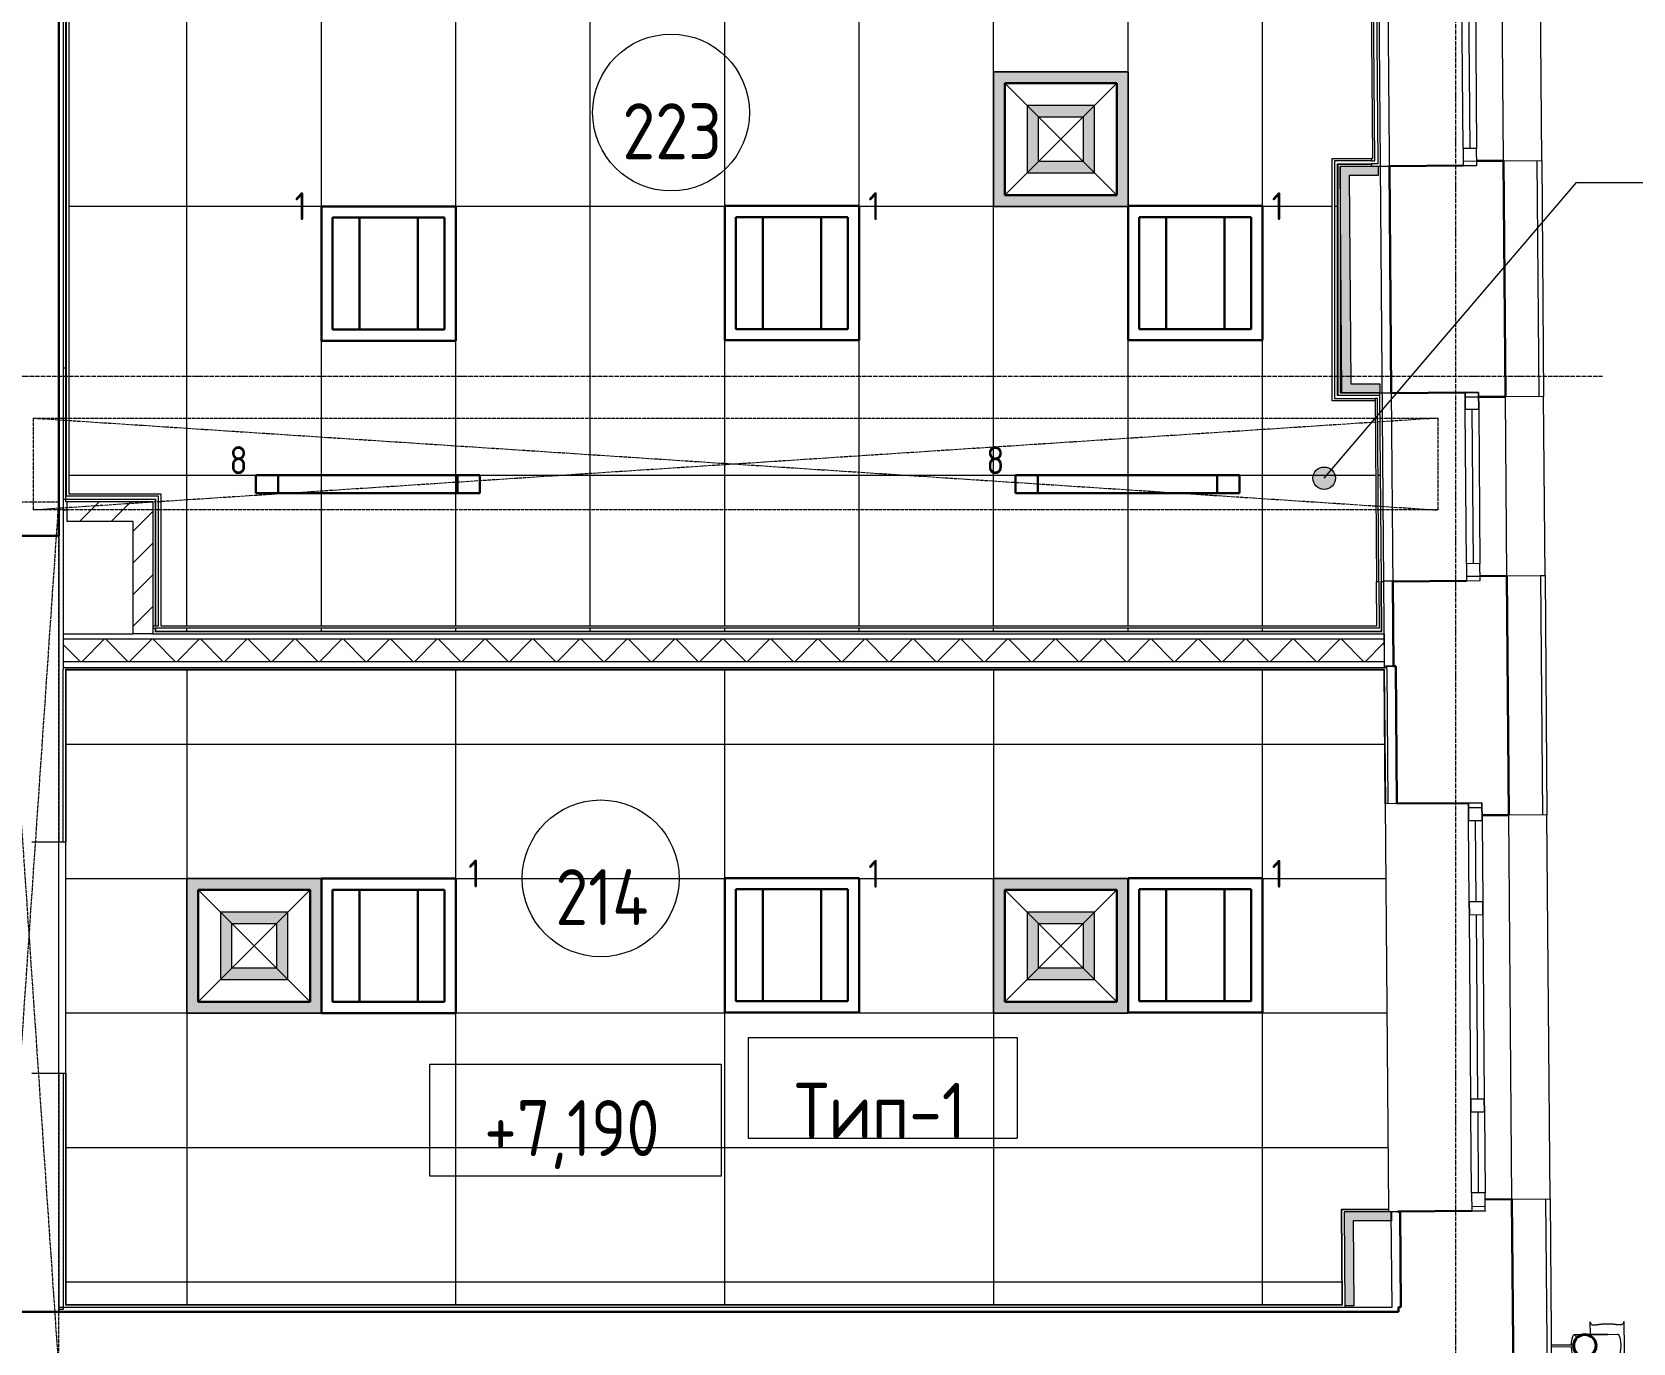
# Model space of a CAD drawing. Header units: millimetres. Extents: x -10474 to 67905, y -3824 to 44223.
# Drawn here: x 48995 to 56140, y 8630 to 14480 of the extents above; entities that cross this region are included whole.
import ezdxf

# ---------------------------------------------------------------- set-up
doc = ezdxf.new("R2010")
doc.units = ezdxf.units.MM
for name, pattern in [('ADSK_Линия сетки', [25, 20, -2.5, 0, -2.5]), ('ADSK_Штрих_ш3 п1_5', [4.5, 3, -1.5]), ('ADSK_Штрихпунктирная 2 точки_ш15 п1_5 п1_5 п1_5', [19.5, 15, -1.5, 0, -1.5, 0, -1.5])]:
    doc.linetypes.add(name, pattern=pattern)
for name, color, linetype, lineweight in [('_ Окна', 7, 'Continuous', 9), ('Аннотация', 7, 'Continuous', 20), ('Каркас', 7, 'Continuous', 18), ('Марки', 7, 'Continuous', 20), ('Марки помещений', 7, 'Continuous', 20), ('Обобщенные модели', 7, 'Continuous', 18), ('Окна', 7, 'Continuous', 9), ('Оси', 7, 'Continuous', 9), ('Отметки', 7, 'Continuous', 9), ('Потолки', 7, 'Continuous', 9), ('Потолки штриховка', 7, 'Continuous', 9), ('Стены внутренние', 7, 'Continuous', 18), ('Стены наружные', 7, 'Continuous', 18), ('Стены несущие', 7, 'Continuous', 30), ('Стены отделка', 7, 'Continuous', 30), ('Стены перегородки', 7, 'Continuous', 30), ('Стены штриховка', 7, 'Continuous', 9), ('Узлы', 7, 'Continuous', 18)]:
    doc.layers.add(name, color=color, linetype=linetype, lineweight=lineweight)
doc.layers.add('Линии', color=7, linetype='Continuous', lineweight=9, true_color=0x00a600)
doc.styles.add('GOST Common_1', font='GOST_Common.ttf', dxfattribs={"width": 0.9, "height": 250})
doc.styles.add('GOST Common_2', font='GOST_Common.ttf', dxfattribs={"width": 0.9, "height": 250})
doc.styles.add('GOST Common_4', font='GOST_Common.ttf', dxfattribs={"width": 0.9, "height": 125})
doc.styles.add('GOST Common_B', font='', dxfattribs={"width": 0.9, "height": 250})
doc.styles.get('GOST Common_B').set_extended_font_data('GOST Common', bold=True)
pattern_1 = [(45, (0, 0), (-70.71068, 70.71068), [])]

# ---------------------------------------------------------------- blocks, each defined once
blk = doc.blocks.new('Водосток - Тип 1 _карниз больше 490мм_-5167118-План потолков 2-го этажа')
at = {"layer": 'Обобщенные модели', "lineweight": 9}
h = blk.add_hatch(dxfattribs=at)
h.set_pattern_fill('FP_9', color=256, style=0, pattern_type=2)
h.set_pattern_definition([(134.537, (8289.9, -55833.66), (-106.91965, -105.20546), [])])
h.paths.add_polyline_path([(173.7, 148.9), (173.5, 171.6), (164.1, 191.2), (144.7, 205.5), (124.1, 209.8), (103.3, 205), (85.9, 191.2), (76.3, 171.1), (76.3, 148.9), (85.9, 128.8), (103.3, 115), (126.7, 110.4), (146.7, 115), (164.1, 128.8), (173.6, 148.5)])
at = {"layer": 'Обобщенные модели'}
for p, q in [((18.8, 335), (24.9, 335)), ((75, 184.9), (75, 306.2)), ((75, 263.6), (75, 306.2)), ((175, 306.2), (175, 184.4)), ((175, 306.2), (175, 263.6)), ((225.1, 335), (231.2, 335)), ((24.9, 185), (18.8, 185)), ((75, 173), (75, 183.5)), ((75, 113.8), (75, 147)), ((75, 113.8), (75, 147)), ((175, 177.5), (175, 173)), ((175, 147), (175, 113.8)), ((175, 147), (175, 113.8)), ((231.2, 185), (225.1, 185)), ((120, 10), (120, 109.1)), ((130, 109.1), (130, 10))]:
    blk.add_line(p, q, dxfattribs=at)
at = {"layer": 'Обобщенные модели', "flags": 128}
for points in [[(75, 263.6), (75, 258), (75, 252.4), (75, 246.9), (75, 241.5), (75, 236.2), (75, 231.1), (75, 226), (75, 221.1), (75, 216.4), (75, 211.8), (75, 207.3), (75, 203), (75, 198.9), (75, 194.9), (75, 191.2), (75, 187.6), (75, 184.3), (75, 181.1), (75, 178.1), (75, 175.4), (75, 173)], [(75, 183.8), (75, 188.9), (75, 194), (75, 198.9), (75, 203.6), (75, 208.2), (75, 212.7), (75, 217), (75, 221.1), (75, 225.1), (75, 228.8), (75, 232.4), (75, 235.7), (75, 238.9), (75, 241.9), (75, 244.6), (75, 247.2), (75, 249.5), (75, 251.6), (75, 253.4), (75, 255.1), (75, 256.5), (75, 257.7), (75, 258.6), (75, 259.3), (75, 259.8), (75, 260)], [(175, 173), (175, 174.3), (175, 177), (175, 179.8), (175, 182.9), (175, 186.2), (175, 189.7), (175, 193.4), (175, 197.2), (175, 201.3), (175, 205.5), (175, 209.9), (175, 214.4), (175, 219.1), (175, 224), (175, 229), (175, 234.1), (175, 239.3), (175, 244.6), (175, 250.1), (175, 255.6), (175, 261.3), (175, 263.6)], [(175, 259.9), (175, 259.5), (175, 258.9), (175, 258.1), (175, 257), (175, 255.7), (175, 254.2), (175, 252.4), (175, 250.4), (175, 248.2), (175, 245.7), (175, 243), (175, 240.2), (175, 237.1), (175, 233.8), (175, 230.3), (175, 226.6), (175, 222.8), (175, 218.7), (175, 214.5), (175, 210.1), (175, 205.6), (175, 200.9), (175, 196), (175, 191), (175, 185.9), (175, 184.1)], [(75, 173.1), (75, 178.5), (75, 183.5)], [(175, 177.5), (175, 175.4), (175, 173)]]:
    blk.add_lwpolyline(points, dxfattribs=at)
at = {"layer": 'Обобщенные модели'}
for start, end in [(90, 270), (270, 90)]:
    blk.add_arc((125, 160), 52, start, end, dxfattribs=at)
at = {"layer": 'Обобщенные модели', "lineweight": 40}
for start, end in [(90, 270), (270, 90)]:
    blk.add_arc((125, 160), 50, start, end, dxfattribs=at)
at = {"layer": 'Обобщенные модели'}
for centre, major_axis, start_param, end_param in [((125, 306.2), (-50, 0), 4.712389, 6.283185), ((125, 306.2), (-50, 0), 4.712389, 6.283185), ((125, 306.2), (-50, 0), 3.141593, 4.712389), ((125, 306.2), (-50, 0), 3.141593, 4.712389), ((125, 113.8), (50, 0), 2.395226, 4.614684), ((125, 113.8), (50, 0), 2.395226, 4.614684), ((125, 113.8), (50, 0), 4.80927, 7.029552), ((125, 113.8), (50, 0), 4.80927, 7.029552)]:
    blk.add_ellipse(centre, major_axis=major_axis, ratio=0.309017, start_param=start_param, end_param=end_param, dxfattribs=at)
for points, knots in [([(18.8, 185), (21.1, 185), (25.1, 185.7), (28.9, 188.6), (30.8, 192.1), (31.6, 194.9), (32, 197.4), (32.1, 199.4), (32.2, 201.5), (32.2, 203.8), (32.1, 206.2), (31.9, 208.7), (31.6, 211.4), (31.3, 214.1), (31, 217), (30.6, 219.9), (30.2, 222.9), (29.8, 226), (29.4, 229.2), (29, 232.4), (28.7, 235.7), (28.3, 240.2), (27.8, 245.9), (27.4, 255.3), (27.4, 264.8), (27.8, 274.1), (28.3, 279.8), (28.7, 284.3), (29, 287.6), (29.4, 290.8), (29.8, 294), (30.2, 297.1), (30.6, 300.1), (31, 303.1), (31.3, 305.9), (31.6, 308.6), (31.9, 311.3), (32.1, 313.8), (32.2, 316.2), (32.2, 318.5), (32.1, 320.6), (32, 322.7), (31.6, 325.1), (30.8, 327.9), (28.9, 331.5), (25.1, 334.3), (21.1, 335), (18.8, 335)], [-1, -1, -1, -1, -0.941176, -0.882353, -0.852941, -0.823529, -0.808824, -0.794118, -0.779412, -0.764706, -0.75, -0.735294, -0.720588, -0.705882, -0.691176, -0.676471, -0.661765, -0.647059, -0.632353, -0.617647, -0.602941, -0.588235, -0.558824, -0.529412, -0.470588, -0.441176, -0.411765, -0.397059, -0.382353, -0.367647, -0.352941, -0.338235, -0.323529, -0.308824, -0.294118, -0.279412, -0.264706, -0.25, -0.235294, -0.220588, -0.205882, -0.191176, -0.176471, -0.147059, -0.117647, -0.058824, 0, 0, 0, 0]), ([(18.8, 335), (22.1, 335), (28.9, 335), (39.4, 335), (48.4, 335), (56, 335), (60.8, 335), (64.9, 335), (67.9, 335), (71, 335), (74.3, 335), (77.6, 335), (81, 335), (83.9, 335), (86.4, 335), (88.2, 335), (90.2, 335), (92.8, 335), (96.1, 335), (99.6, 335), (102.5, 335), (104.8, 335), (107.1, 335), (110.3, 335), (116, 335), (121.3, 335), (125, 335)], [-1, -1, -1, -1, -0.875, -0.75, -0.625, -0.5625, -0.5, -0.46875, -0.4375, -0.40625, -0.375, -0.34375, -0.3125, -0.28125, -0.265625, -0.25, -0.234375, -0.21875, -0.1875, -0.15625, -0.140625, -0.125, -0.109375, -0.09375, -0.0625, 0, 0, 0, 0]), ([(125, 335), (128.7, 335), (134, 335), (139.7, 335), (142.9, 335), (145.2, 335), (147.5, 335), (150.4, 335), (153.9, 335), (157.2, 335), (159.8, 335), (161.8, 335), (163.6, 335), (166.1, 335), (169, 335), (172.4, 335), (175.7, 335), (179, 335), (182.1, 335), (185.1, 335), (189.2, 335), (194, 335), (201.6, 335), (210.6, 335), (221.1, 335), (227.9, 335), (231.2, 335)], [-1, -1, -1, -1, -0.9375, -0.90625, -0.890625, -0.875, -0.859375, -0.84375, -0.8125, -0.78125, -0.765625, -0.75, -0.734375, -0.71875, -0.6875, -0.65625, -0.625, -0.59375, -0.5625, -0.53125, -0.5, -0.4375, -0.375, -0.25, -0.125, 0, 0, 0, 0]), ([(231.2, 335), (228.9, 335), (224.9, 334.3), (221.1, 331.4), (219.2, 327.9), (218.4, 325.1), (218, 322.6), (217.9, 320.6), (217.8, 318.5), (217.8, 316.2), (217.9, 313.8), (218.1, 311.3), (218.4, 308.6), (218.7, 305.9), (219, 303), (219.4, 300.1), (219.8, 297.1), (220.2, 294), (220.6, 290.8), (221, 287.6), (221.3, 284.3), (221.7, 279.8), (222.2, 274.1), (222.6, 264.7), (222.6, 255.2), (222.2, 245.9), (221.7, 240.2), (221.3, 235.7), (221, 232.4), (220.6, 229.2), (220.2, 226), (219.8, 222.9), (219.4, 219.9), (219, 216.9), (218.7, 214.1), (218.4, 211.4), (218.1, 208.7), (217.9, 206.2), (217.8, 203.8), (217.8, 201.5), (217.9, 199.4), (218, 197.3), (218.4, 194.9), (219.2, 192.1), (221.1, 188.5), (224.9, 185.7), (228.9, 185), (231.2, 185)], [-1, -1, -1, -1, -0.941176, -0.882353, -0.852941, -0.823529, -0.808824, -0.794118, -0.779412, -0.764706, -0.75, -0.735294, -0.720588, -0.705882, -0.691176, -0.676471, -0.661765, -0.647059, -0.632353, -0.617647, -0.602941, -0.588235, -0.558824, -0.529412, -0.470588, -0.441176, -0.411765, -0.397059, -0.382353, -0.367647, -0.352941, -0.338235, -0.323529, -0.308824, -0.294118, -0.279412, -0.264706, -0.25, -0.235294, -0.220588, -0.205882, -0.191176, -0.176471, -0.147059, -0.117647, -0.058824, 0, 0, 0, 0]), ([(74.3, 185), (73.2, 185), (71, 185), (67.9, 185), (64.9, 185), (60.8, 185), (56, 185), (48.4, 185), (39.4, 185), (28.9, 185), (22.1, 185), (18.8, 185)], [-0.625, -0.625, -0.625, -0.625, -0.59375, -0.5625, -0.53125, -0.5, -0.4375, -0.375, -0.25, -0.125, 0, 0, 0, 0]), ([(231.2, 185), (227.9, 185), (221.1, 185), (210.6, 185), (201.6, 185), (194, 185), (189.2, 185), (185.1, 185), (182.1, 185), (179, 185), (176.8, 185), (175.7, 185)], [-1, -1, -1, -1, -0.875, -0.75, -0.625, -0.5625, -0.5, -0.46875, -0.4375, -0.40625, -0.375, -0.375, -0.375, -0.375])]:
    blk.add_open_spline(points, degree=3, knots=knots, dxfattribs=at)
blk = doc.blocks.new('окно трехпол с фрамугой - 1800 и 1820х2300_h___нов_ ок15-2116341-План потолков 2-го этажа')
at = {"layer": '_ Окна', "lineweight": 18}
for p, q in [((-910, 75), (-910, 135)), ((-910, 135), (-830, 135)), ((-830, 75), (-910, 75)), ((-830, 135), (-830, 75)), ((-470, 75), (-470, 135)), ((-470, 135), (-410, 135)), ((-410, 75), (-470, 75)), ((-410, 135), (-410, 75)), ((410, 75), (410, 135)), ((410, 135), (470, 135)), ((470, 75), (410, 75)), ((470, 135), (470, 75)), ((830, 135), (830, 75)), ((910, 135), (830, 135)), ((830, 75), (910, 75)), ((910, 75), (910, 135))]:
    blk.add_line(p, q, dxfattribs=at)
at = {"layer": '_ Окна'}
for p, q in [((-890, 75), (-890, 135)), ((-830, 105), (-470, 105)), ((-410, 105), (410, 105)), ((470, 105), (830, 105)), ((890, 75), (890, 135))]:
    blk.add_line(p, q, dxfattribs=at)
at = {"layer": 'Окна'}
for p, q in [((-910, 135), (-910, 75)), ((-830, 135), (-910, 135)), ((-910, 75), (-830, 75)), ((-830, 135), (-470, 135)), ((-470, 75), (-830, 75)), ((-410, 135), (-470, 135)), ((-470, 75), (-410, 75)), ((-410, 135), (410, 135)), ((410, 75), (-410, 75)), ((470, 135), (410, 135)), ((410, 75), (470, 75)), ((470, 135), (830, 135)), ((830, 75), (470, 75)), ((910, 135), (830, 135)), ((830, 75), (910, 75)), ((910, 75), (910, 135))]:
    blk.add_line(p, q, dxfattribs=at)
blk = doc.blocks.new('окна_rehau_однопольное_фрамуга_сверху - 800х2240 _нов_-6281187-План потолков 2-го этажа')
at = {"layer": '_ Окна', "lineweight": 18}
for p, q in [((-420, 75), (-420, 135)), ((-420, 135), (-344, 135)), ((-344, 75), (-420, 75)), ((-344, 135), (-344, 75)), ((344, 135), (344, 75)), ((420, 135), (344, 135)), ((344, 75), (420, 75)), ((420, 75), (420, 135))]:
    blk.add_line(p, q, dxfattribs=at)
at = {"layer": '_ Окна'}
for p, q in [((-400, 75), (-400, 135)), ((-344, 105), (344, 105)), ((400, 75), (400, 135))]:
    blk.add_line(p, q, dxfattribs=at)
at = {"layer": 'Окна'}
for p, q in [((-420, 135), (-420, 75)), ((-344, 135), (-420, 135)), ((-420, 75), (-344, 75)), ((-344, 135), (344, 135)), ((344, 75), (-344, 75)), ((420, 135), (344, 135)), ((344, 75), (420, 75)), ((420, 75), (420, 135))]:
    blk.add_line(p, q, dxfattribs=at)
blk = doc.blocks.new('окна_rehau_однопольное_фрамуга_сверху - 800х2240 _нов_-2059673-План потолков 2-го этажа')
at = {"layer": '_ Окна', "lineweight": 18}
for p, q in [((-420, 75), (-420, 135)), ((-420, 135), (-344, 135)), ((-344, 75), (-420, 75)), ((-344, 135), (-344, 75)), ((344, 135), (344, 75)), ((420, 135), (344, 135)), ((344, 75), (420, 75)), ((420, 75), (420, 135))]:
    blk.add_line(p, q, dxfattribs=at)
at = {"layer": '_ Окна'}
for p, q in [((-400, 75), (-400, 135)), ((-344, 105), (344, 105)), ((400, 75), (400, 135))]:
    blk.add_line(p, q, dxfattribs=at)
at = {"layer": 'Окна'}
for p, q in [((-420, 135), (-420, 75)), ((-344, 135), (-420, 135)), ((-420, 75), (-344, 75)), ((-344, 135), (344, 135)), ((344, 75), (-344, 75)), ((420, 135), (344, 135)), ((344, 75), (420, 75)), ((420, 75), (420, 135))]:
    blk.add_line(p, q, dxfattribs=at)
blk = doc.blocks.new('ADSK_Марка_Помещение_ОдноЗначение - Номер-159740-План потолков 2-го этажа')
at = {"layer": 'Марки помещений'}
blk.add_circle((0, 0), 3.5, dxfattribs=at)
blk = doc.blocks.new('ADSK_Марка_Потолок - ADSK_Марка и Смещение от уровня-155896-План потолков 2-го этажа')
at = {"layer": 'Марки'}
for p, q in [((-6, 4.5), (-6, 0)), ((-6, 4.5), (6, 4.5)), ((6, 4.5), (6, 0)), ((-6, 0), (6, 0))]:
    blk.add_line(p, q, dxfattribs=at)
blk = doc.blocks.new('Высотные отметки - Рамка-12095-План потолков 2-го этажа')
at = {"layer": 'Аннотация'}
for p, q in [((-6.5, 0), (-6.5, 5)), ((-6.5, 5), (6.5, 5)), ((6.5, 5), (6.5, 0)), ((6.5, 0), (-6.5, 0))]:
    blk.add_line(p, q, dxfattribs=at)

msp = doc.modelspace()

# ---------------------------------------------------------------- hatches: boundary and pattern name
at = {"layer": 'Отметки'}
h = msp.add_hatch(color=256, dxfattribs=at)
edge = h.paths.add_edge_path()
edge.add_arc((54762.278, 12489.049), 50, 0, 360)
at = {"layer": 'Потолки штриховка', "lineweight": 18}
h = msp.add_hatch(dxfattribs=at)
h.set_pattern_fill('FP_41', color=256, style=0, pattern_type=2)
h.set_pattern_definition([(270, (52086.3, 14902.16), (-600, -4e-14), []), (180, (52086.3, 14902.2), (-1e-13, 1200), [])])
h.paths.add_polyline_path([(55017.974, 11807), (55019.991, 11805), (55019.975, 11807), (55018.184, 11807)])
h.paths.add_polyline_path([(49547, 11807), (55017.974, 11807), (55009.39, 12857.522), (54823.2, 12857.522), (54823.2, 12859.522), (54821.2, 12859.522), (54821.2, 13890.194), (54823.2, 13890.194), (54823.2, 13892.194), (55001.109, 13892.194), (54979.492, 16552.688), (54798.2, 16552.688), (54798.12, 16554.688), (54796.2, 16554.688), (54796.2, 17609.936), (54798.2, 17609.936), (54798.746, 17611.936), (54971.022, 17611.936), (54956.534, 19391.15), (54943.63, 19391.15), (54957.835, 17624.936), (54783.2, 17624.936), (54783.2, 16539.688), (54966.694, 16539.688), (54987.922, 13905.194), (54808.2, 13905.194), (54808.2, 12844.522), (54999.582, 12844.522), (55007.869, 11820), (49547, 11820)])
h.paths.add_polyline_path([(49545, 11805), (49547, 11807), (49545, 11807)])
h.paths.add_polyline_path([(49560, 11830), (49560, 12409), (49150, 12409), (49150, 19996.15), (49147, 19996.15), (49147, 12396), (49547, 12396), (49547, 11830)])
h.paths.add_polyline_path([(49707.748, 11830), (54997.788, 11830), (54989.582, 12834.522), (54798.2, 12834.522), (54798.2, 13915.194), (54977.922, 13915.194), (54956.694, 16529.688), (54773.2, 16529.688), (54773.2, 17634.936), (54947.835, 17634.936), (54933.389, 19391.15), (54557.948, 19391.15), (54557.948, 19403.15), (54146.852, 19403.15), (54146.852, 19973.15), (49160, 19973.15), (49160, 12419), (49570, 12419), (49570, 11830)])
h.paths.add_polyline_path([(55009.39, 12868.348), (55021.381, 12869.522), (55021.376, 12870.11), (54841.37, 12870.11), (54833.2, 13840.194), (54833.2, 12869.522), (55009.38, 12869.522)])
h.paths.add_polyline_path([(54991.453, 16564.688), (54811.482, 16565.276), (54808.2, 16971.029), (54808.2, 16564.688), (54990.196, 16564.688)])
h.paths.add_polyline_path([(49160.256, 19983.15), (54146.852, 19983.15), (54146.852, 19996.15), (49160, 19996.15), (49160, 19983.15)])
h = msp.add_hatch(dxfattribs=at)
h.set_pattern_fill('FP_22', color=256, style=0, pattern_type=2)
h.set_pattern_definition([(0, (52086.8, 10102.16), (0, -600), []), (270, (52086.8, 10102.2), (-1200, -7e-14), [])])
h.paths.add_polyline_path([(54842.744, 8801.429), (54844.76, 8799.429), (54844.744, 8801.429)])
h.paths.add_polyline_path([(49147, 11633), (49145, 11635), (49145, 11633)])
h.paths.add_polyline_path([(49147, 8801.429), (54842.744, 8801.429), (54839.297, 9225.452), (54841.297, 9225.452), (54841.297, 9227.452), (55049.521, 9227.452), (55029.965, 11633), (49147, 11633), (49147, 8854.745)])
h.paths.add_polyline_path([(49147, 8799.429), (49147, 8801.429), (49145, 8799.429)])
h.paths.add_polyline_path([(55031.965, 11633), (55031.949, 11635), (55030.072, 11633), (55031.949, 11633)])
at = {"layer": 'Стены внутренние'}
for points in [[(54873.525, 12870.11), (54881.371, 12870.11), (54873.201, 13880.194), (54833.2, 13880.194), (54841.37, 12870.11)], [(54873.525, 13840.194), (55003.662, 13840.194), (55003.662, 13880.194), (54873.201, 13880.194)], [(54962.996, 12870.11), (55011.052, 12870.11), (55011.052, 12910.11), (54881.048, 12910.11), (54881.371, 12870.11), (54958.137, 12870.11)], [(54854.795, 8795.104), (54894.794, 8795.429), (54891.38, 9215.452), (54851.378, 9215.452), (54854.76, 8799.429)], [(54891.705, 9175.452), (55061.944, 9175.452), (55061.619, 9215.452), (54891.38, 9215.452)]]:
    msp.add_hatch(color=256, dxfattribs=at).paths.add_polyline_path(points)
at = {"layer": 'Стены внутренние', "lineweight": 9, "true_color": 0x005b00}
h = msp.add_hatch(dxfattribs=at)
h.set_pattern_fill('FP_5', color=98, style=0, pattern_type=2)
h.set_pattern_definition(pattern_1)
h.paths.add_polyline_path([(49176.262, 12296), (49535, 12296), (49535, 12384), (49152.628, 12384), (49152.628, 12296)])
h = msp.add_hatch(dxfattribs=at)
h.set_pattern_fill('FP_5', color=98, style=0, pattern_type=2)
h.set_pattern_definition(pattern_1)
h.paths.add_polyline_path([(49535, 11795), (49535, 12296), (49447, 12296), (49447, 11795)])
at = {"layer": 'Стены внутренние', "lineweight": 9}
h = msp.add_hatch(dxfattribs=at)
h.set_pattern_fill('FP_4', color=256, style=0, pattern_type=2)
h.set_pattern_definition([(45, (0, 0), (-106.066, 106.066), []), (135, (0, 0), (-106.066, -106.066), [])])
h.paths.add_polyline_path([(50983.098, 11670), (55030.072, 11670), (55030.072, 11770), (49135, 11770), (49135, 11670), (50260.364, 11670)])
at = {"layer": 'Узлы', "true_color": 0x939393}
h = msp.add_hatch(color=252, dxfattribs=at)
h.paths.add_polyline_path([(53886.816, 13702.156), (53886.816, 14302.156), (53286.816, 14302.156), (53286.816, 13702.156), (53874.036, 13702.156)])
h.paths.add_polyline_path([(53836.816, 13752.156), (53336.816, 13752.156), (53336.816, 14252.156), (53836.816, 14252.156)])
h.paths.add_polyline_path([(53736.816, 13852.156), (53736.816, 14152.156), (53436.816, 14152.156), (53436.816, 13852.156), (53686.816, 13852.156)])
h.paths.add_polyline_path([(53486.816, 13902.156), (53486.816, 14102.156), (53686.816, 14102.156), (53686.816, 13902.156)])
h = msp.add_hatch(color=252, dxfattribs=at)
h.paths.add_polyline_path([(49686.816, 10102.156), (50286.816, 10102.156), (50286.816, 10702.156), (49686.816, 10702.156), (49686.816, 10152.156)])
h.paths.add_polyline_path([(50236.816, 10152.156), (49736.816, 10152.156), (49736.816, 10652.156), (50236.816, 10652.156)])
h.paths.add_polyline_path([(50136.816, 10252.156), (50136.816, 10552.156), (49836.816, 10552.156), (49836.816, 10252.156), (50086.816, 10252.156)])
h.paths.add_polyline_path([(49886.816, 10302.156), (49886.816, 10502.156), (50086.816, 10502.156), (50086.816, 10302.156)])
h = msp.add_hatch(color=252, dxfattribs=at)
h.paths.add_polyline_path([(53336.816, 10102.156), (53886.816, 10102.156), (53886.816, 10702.156), (53286.816, 10702.156), (53286.816, 10102.156)])
h.paths.add_polyline_path([(53836.816, 10152.156), (53336.816, 10152.156), (53336.816, 10652.156), (53836.816, 10652.156)])
h.paths.add_polyline_path([(53686.816, 10252.156), (53736.816, 10252.156), (53736.816, 10552.156), (53436.816, 10552.156), (53436.816, 10252.156), (53486.816, 10252.156)])
h.paths.add_polyline_path([(53486.816, 10302.156), (53486.816, 10502.156), (53686.816, 10502.156), (53686.816, 10302.156)])

# ---------------------------------------------------------------- linework, layer by layer
at = {"layer": 'Каркас', "color": 8, "linetype": 'ADSK_Штрих_ш3 п1_5', "lineweight": 9, "true_color": 0x808080}
msp.add_line((49135, 12347.156), (49152.628, 12347.156), dxfattribs=at)
at = {"layer": 'Линии', "color": 7, "lineweight": 18}
for p, q in [((53286.816, 14302.156), (53886.816, 14302.156)), ((53286.816, 13702.156), (53286.816, 14302.156)), ((53886.816, 14302.156), (53886.816, 13702.156)), ((53336.816, 14252.156), (53836.816, 13752.156)), ((53836.816, 14252.156), (53336.816, 13752.156)), ((53886.816, 13702.156), (53286.816, 13702.156)), ((49686.816, 10702.156), (50286.816, 10702.156)), ((49686.816, 10102.156), (49686.816, 10702.156)), ((49736.816, 10652.156), (50236.816, 10152.156)), ((50236.816, 10652.156), (49736.816, 10152.156)), ((50286.816, 10702.156), (50286.816, 10102.156)), ((53286.816, 10702.156), (53886.816, 10702.156)), ((53286.816, 10102.156), (53286.816, 10702.156)), ((53336.816, 10652.156), (53836.816, 10152.156)), ((53836.816, 10652.156), (53336.816, 10152.156)), ((53886.816, 10702.156), (53886.816, 10102.156)), ((50286.816, 10102.156), (49686.816, 10102.156)), ((53886.816, 10102.156), (53286.816, 10102.156))]:
    msp.add_line(p, q, dxfattribs=at)
at = {"layer": 'Линии', "color": 7}
for p, q in [((53886.816, 14302.156), (53286.816, 14302.156)), ((53286.816, 14302.156), (53286.816, 13702.156)), ((53886.816, 13702.156), (53886.816, 14302.156)), ((53336.816, 13752.156), (53336.816, 14252.156)), ((53336.816, 14252.156), (53836.816, 14252.156)), ((53836.816, 14252.156), (53836.816, 13752.156)), ((53436.816, 14152.156), (53436.816, 13852.156)), ((53736.816, 14152.156), (53436.816, 14152.156)), ((53736.816, 13852.156), (53736.816, 14152.156)), ((53486.816, 14102.156), (53686.816, 14102.156)), ((53486.816, 13902.156), (53486.816, 14102.156)), ((53686.816, 14102.156), (53686.816, 13902.156)), ((53686.816, 13902.156), (53486.816, 13902.156)), ((53436.816, 13852.156), (53736.816, 13852.156)), ((53836.816, 13752.156), (53336.816, 13752.156)), ((53286.816, 13702.156), (53886.816, 13702.156)), ((50286.816, 10702.156), (49686.816, 10702.156)), ((49686.816, 10702.156), (49686.816, 10102.156)), ((49736.816, 10152.156), (49736.816, 10652.156)), ((49736.816, 10652.156), (50236.816, 10652.156)), ((50236.816, 10652.156), (50236.816, 10152.156)), ((50286.816, 10102.156), (50286.816, 10702.156)), ((53886.816, 10702.156), (53286.816, 10702.156)), ((53286.816, 10702.156), (53286.816, 10102.156)), ((53336.816, 10152.156), (53336.816, 10652.156)), ((53336.816, 10652.156), (53836.816, 10652.156)), ((53836.816, 10652.156), (53836.816, 10152.156)), ((53886.816, 10102.156), (53886.816, 10702.156)), ((49836.816, 10552.156), (49836.816, 10252.156)), ((50136.816, 10552.156), (49836.816, 10552.156)), ((50136.816, 10252.156), (50136.816, 10552.156)), ((53436.816, 10552.156), (53436.816, 10252.156)), ((53736.816, 10552.156), (53436.816, 10552.156)), ((53736.816, 10252.156), (53736.816, 10552.156)), ((49886.816, 10502.156), (50086.816, 10502.156)), ((49886.816, 10302.156), (49886.816, 10502.156)), ((50086.816, 10502.156), (50086.816, 10302.156)), ((53486.816, 10502.156), (53686.816, 10502.156)), ((53486.816, 10302.156), (53486.816, 10502.156)), ((53686.816, 10502.156), (53686.816, 10302.156)), ((50086.816, 10302.156), (49886.816, 10302.156)), ((53686.816, 10302.156), (53486.816, 10302.156)), ((49836.816, 10252.156), (50136.816, 10252.156)), ((53436.816, 10252.156), (53736.816, 10252.156)), ((50236.816, 10152.156), (49736.816, 10152.156)), ((53836.816, 10152.156), (53336.816, 10152.156)), ((49686.816, 10102.156), (50286.816, 10102.156)), ((53286.816, 10102.156), (53886.816, 10102.156))]:
    msp.add_line(p, q, dxfattribs=at)
at = {"layer": 'Линии', "color": 5, "lineweight": 30, "true_color": 0x0000ff}
for p, q in [((53836.816, 14252.156), (53336.816, 14252.156)), ((53336.816, 14252.156), (53336.816, 13752.156)), ((53836.816, 13752.156), (53836.816, 14252.156)), ((53336.816, 13752.156), (53836.816, 13752.156)), ((50286.816, 13702.156), (50886.816, 13702.156)), ((50286.816, 13102.156), (50286.816, 13702.156)), ((50836.816, 13652.156), (50336.816, 13652.156)), ((50336.816, 13652.156), (50336.816, 13152.156)), ((50456.816, 13652.156), (50456.816, 13152.156)), ((50716.816, 13652.156), (50716.816, 13152.156)), ((50836.816, 13152.156), (50836.816, 13652.156)), ((50886.816, 13702.156), (50886.816, 13102.156)), ((53886.815, 13704.588), (54486.815, 13704.588)), ((53886.815, 13104.588), (53886.815, 13704.588)), ((54436.815, 13654.588), (53936.815, 13654.588)), ((53936.815, 13654.588), (53936.815, 13154.588)), ((54056.815, 13654.588), (54056.815, 13154.588)), ((54316.815, 13654.588), (54316.815, 13154.588)), ((54436.815, 13154.588), (54436.815, 13654.588)), ((54486.815, 13704.588), (54486.815, 13104.588)), ((50336.816, 13152.156), (50836.816, 13152.156)), ((53936.815, 13154.588), (54436.815, 13154.588)), ((50886.816, 13102.156), (50286.816, 13102.156)), ((54486.815, 13104.588), (53886.815, 13104.588)), ((49994.541, 12422.156), (49994.541, 12502.156)), ((49994.541, 12502.156), (50994.541, 12502.156)), ((50094.541, 12422.156), (50094.541, 12502.156)), ((50894.541, 12502.156), (50894.541, 12422.156)), ((50994.541, 12502.156), (50994.541, 12422.156)), ((53384.494, 12422.156), (53384.494, 12502.156)), ((53384.494, 12502.156), (54384.494, 12502.156)), ((53484.494, 12422.156), (53484.494, 12502.156)), ((54284.494, 12502.156), (54284.494, 12422.156)), ((54384.494, 12502.156), (54384.494, 12422.156)), ((50994.541, 12422.156), (49994.541, 12422.156)), ((54384.494, 12422.156), (53384.494, 12422.156)), ((50236.816, 10652.156), (49736.816, 10652.156)), ((49736.816, 10652.156), (49736.816, 10152.156)), ((50236.816, 10152.156), (50236.816, 10652.156)), ((52086.815, 10704.588), (52686.815, 10704.588)), ((52086.815, 10104.588), (52086.815, 10704.588)), ((52636.815, 10654.588), (52136.815, 10654.588)), ((52136.815, 10654.588), (52136.815, 10154.588)), ((52256.815, 10654.588), (52256.815, 10154.588)), ((52516.815, 10654.588), (52516.815, 10154.588)), ((52636.815, 10154.588), (52636.815, 10654.588)), ((52686.815, 10704.588), (52686.815, 10104.588)), ((53836.816, 10652.156), (53336.816, 10652.156)), ((53336.816, 10652.156), (53336.816, 10152.156)), ((53836.816, 10152.156), (53836.816, 10652.156)), ((53886.815, 10704.588), (54486.815, 10704.588)), ((53886.815, 10104.588), (53886.815, 10704.588)), ((54436.815, 10654.588), (53936.815, 10654.588)), ((53936.815, 10654.588), (53936.815, 10154.588)), ((54056.815, 10654.588), (54056.815, 10154.588)), ((54316.815, 10654.588), (54316.815, 10154.588)), ((54436.815, 10154.588), (54436.815, 10654.588)), ((54486.815, 10704.588), (54486.815, 10104.588)), ((49736.816, 10152.156), (50236.816, 10152.156)), ((52136.815, 10154.588), (52636.815, 10154.588)), ((53336.816, 10152.156), (53836.816, 10152.156)), ((53936.815, 10154.588), (54436.815, 10154.588)), ((52686.815, 10104.588), (52086.815, 10104.588)), ((54486.815, 10104.588), (53886.815, 10104.588))]:
    msp.add_line(p, q, dxfattribs=at)
at = {"layer": 'Линии', "color": 1, "lineweight": 30, "true_color": 0xff0000}
for p, q in [((52086.815, 13704.588), (52686.815, 13704.588)), ((52086.815, 13104.588), (52086.815, 13704.588)), ((52636.815, 13654.588), (52136.815, 13654.588)), ((52136.815, 13654.588), (52136.815, 13154.588)), ((52256.815, 13654.588), (52256.815, 13154.588)), ((52516.815, 13654.588), (52516.815, 13154.588)), ((52636.815, 13154.588), (52636.815, 13654.588)), ((52686.815, 13704.588), (52686.815, 13104.588)), ((52136.815, 13154.588), (52636.815, 13154.588)), ((52686.815, 13104.588), (52086.815, 13104.588)), ((50286.816, 10702.156), (50886.816, 10702.156)), ((50286.816, 10102.156), (50286.816, 10702.156)), ((50836.816, 10652.156), (50336.816, 10652.156)), ((50336.816, 10652.156), (50336.816, 10152.156)), ((50456.816, 10652.156), (50456.816, 10152.156)), ((50716.816, 10652.156), (50716.816, 10152.156)), ((50836.816, 10152.156), (50836.816, 10652.156)), ((50886.816, 10702.156), (50886.816, 10102.156)), ((50336.816, 10152.156), (50836.816, 10152.156)), ((50886.816, 10102.156), (50286.816, 10102.156))]:
    msp.add_line(p, q, dxfattribs=at)
at = {"layer": 'Линии', "color": 7, "linetype": 'ADSK_Штрихпунктирная 2 точки_ш15 п1_5 п1_5 п1_5'}
for p, q in [((49000.885, 12757.156), (55269.86, 12757.156)), ((49000.885, 12757.156), (55269.86, 12347.156)), ((55269.86, 12757.156), (49000.885, 12347.156)), ((49000.885, 12757.156), (49000.885, 12347.156)), ((55269.86, 12757.156), (55269.86, 12347.156)), ((48849.565, 8499.989), (49115, 12381.663)), ((49115, 12381.663), (48849.565, 12381.663)), ((48849.565, 12381.663), (49115.52, 8493.258)), ((55269.86, 12347.156), (49000.885, 12347.156)), ((49115.52, 8493.258), (49115.52, 12354.653))]:
    msp.add_line(p, q, dxfattribs=at)
at = {"layer": 'Оси', "linetype": 'ADSK_Линия сетки'}
for p, q in [((55349.565, -3024.361), (55349.565, 44222.998)), ((-9674.401, 12945), (56004.853, 12945))]:
    msp.add_line(p, q, dxfattribs=at)
at = {"layer": 'Отметки', "lineweight": 20}
for p, q in [((54762.278, 12489.049), (55887.953, 13808.477)), ((55887.953, 13808.477), (56826.732, 13808.477))]:
    msp.add_line(p, q, dxfattribs=at)
at = {"layer": 'Отметки'}
msp.add_circle((54762.278, 12489.049), 50, dxfattribs=at)
at = {"layer": 'Потолки'}
msp.add_line((55011.052, 12870.11), (55021.376, 12870.11), dxfattribs=at)
at = {"layer": 'Стены внутренние'}
for p, q in [((54971.403, 14721.101), (54977.922, 13915.194)), ((54988.003, 13905.194), (54981.403, 14721.182)), ((55563.012, 13905.859), (55556.542, 14705.833)), ((54977.922, 13915.194), (54972.917, 13915.194)), ((54972.998, 13905.194), (54988.003, 13905.194)), ((54999.582, 12844.522), (54989.582, 12844.522)), ((54989.663, 12834.522), (54996.185, 12028.214)), ((55006.184, 12028.295), (54999.582, 12844.522)), ((55577.998, 12052.92), (55571.528, 12852.894)), ((55600.497, 9271.008), (55586.627, 10985.952)), ((49115, 9834.429), (49115, 10864.429))]:
    msp.add_line(p, q, dxfattribs=at)
at = {"layer": 'Стены наружные'}
for p, q in [((54994.402, 14721.287), (55001.109, 13892.194)), ((55733.006, 13907.234), (55726.536, 14707.208)), ((55001.109, 13892.194), (54973.103, 13892.194)), ((49135, 12982.15), (49135, 12396)), ((49135, 12982.15), (49147, 12982.15)), ((49147, 12384), (49147, 12982.15)), ((55011.39, 12868.365), (55009.39, 12868.348)), ((55009.477, 12857.522), (55016.184, 12028.376)), ((55747.992, 12054.295), (55741.523, 12854.269)), ((55034.814, 11036.491), (55049.521, 9227.452)), ((55770.492, 9272.383), (55756.622, 10987.327)), ((49147, 9834.429), (49147, 10864.429)), ((55049.61, 9216.551), (55051.61, 9216.567))]:
    msp.add_line(p, q, dxfattribs=at)
at = {"layer": 'Стены несущие'}
for p, q in [((49115, 17987.815), (49115, 12231.921)), ((55053.19, 13881.735), (55383.18, 13884.404)), ((55061.383, 12868.769), (55053.19, 13881.735)), ((55443.016, 13904.888), (55563.012, 13905.859)), ((55563.012, 13905.859), (55571.528, 12852.894)), ((55391.372, 12871.438), (55061.383, 12868.769)), ((55571.528, 12852.894), (55451.532, 12851.924)), ((49115, 12231.921), (48165, 12231.921)), ((55068.176, 12028.796), (55398.166, 12031.465)), ((55071.237, 11650.319), (55068.176, 12028.796)), ((55458.002, 12051.95), (55577.998, 12052.92)), ((55577.998, 12052.92), (55586.627, 10985.952)), ((55081.825, 11650.405), (55071.237, 11650.319)), ((55086.813, 11036.911), (55081.825, 11650.405)), ((55406.188, 11039.494), (55086.813, 11036.911)), ((55586.627, 10985.952), (55466.631, 10984.981)), ((55090.918, 9216.885), (55420.908, 9219.554)), ((55480.501, 9270.037), (55600.497, 9271.008)), ((55480.922, 9218.039), (55480.906, 9220.039)), ((55600.497, 9271.008), (55608.679, 8259.429)), ((55090.935, 9214.885), (55090.918, 9216.885)), ((55101.624, 9214.971), (55090.935, 9214.885)), ((55105.084, 8789.429), (55101.624, 9214.971)), ((55094.537, 8769.429), (55094.376, 8789.429)), ((55094.376, 8789.429), (55105.084, 8789.429)), ((48730.338, 8769.429), (55094.537, 8769.429))]:
    msp.add_line(p, q, dxfattribs=at)
at = {"layer": 'Стены отделка', "lineweight": 9}
for p, q in [((55031.245, 11649.995), (54962.996, 20087.827)), ((55002.995, 20088.15), (55071.243, 11650.319)), ((49147, 17987.815), (49147, 12982.15)), ((49150, 12409), (49150, 17987.815)), ((49160, 17987.815), (49160, 12419)), ((54798.2, 12834.522), (54798.2, 13915.194)), ((54798.2, 13915.194), (54972.917, 13915.194)), ((54808.2, 13905.194), (54808.2, 12844.522)), ((54972.998, 13905.194), (54808.2, 13905.194)), ((54821.2, 12859.522), (54821.2, 13890.194)), ((54823.2, 13892.194), (54973.103, 13892.194)), ((54841.37, 12870.11), (54833.2, 13880.194)), ((54833.2, 13880.194), (54833.2, 12869.522)), ((55013.206, 13880.194), (54833.2, 13880.194)), ((54972.917, 13915.194), (54972.998, 13905.194)), ((54973.103, 13892.194), (54973.193, 13881.088)), ((54973.193, 13881.088), (55013.196, 13881.412)), ((55003.662, 13880.194), (55003.662, 13840.194)), ((55053.211, 13879.735), (55013.212, 13879.412)), ((55563.012, 13905.859), (55733.006, 13907.234)), ((55733.006, 13907.234), (55741.523, 12854.269)), ((54873.525, 13840.194), (54881.048, 12910.11)), ((55003.662, 13840.194), (54873.525, 13840.194)), ((54833.2, 12869.522), (55021.381, 12869.522)), ((55011.052, 12870.11), (54841.37, 12870.11)), ((54881.048, 12910.11), (55011.052, 12910.11)), ((55009.39, 12868.348), (55009.477, 12857.522)), ((55011.052, 12910.11), (55011.052, 12870.11)), ((55021.389, 12868.445), (55011.39, 12868.365)), ((55021.381, 12869.445), (55061.38, 12869.769)), ((54989.663, 12834.522), (54798.2, 12834.522)), ((54808.2, 12844.522), (54989.582, 12844.522)), ((55009.477, 12857.522), (54821.2, 12857.522)), ((54989.582, 12844.522), (54989.663, 12834.522)), ((55741.523, 12854.269), (55571.528, 12852.894)), ((49135, 12396), (49135, 11635)), ((49135, 12396), (49547, 12396)), ((49535, 12384), (49147, 12384)), ((49560, 12409), (49150, 12409)), ((49152.628, 12296), (49152.628, 12384)), ((49160, 12419), (49570, 12419)), ((49535, 12384), (49535, 11795)), ((49547, 12396), (49547, 11830)), ((49560, 11830), (49560, 12409)), ((49570, 12419), (49570, 11830)), ((49447, 12296), (49152.628, 12296)), ((49447, 11795), (49447, 12296)), ((54996.185, 12028.214), (55006.184, 12028.295)), ((54997.788, 11830), (54996.185, 12028.214)), ((55006.184, 12028.295), (55007.869, 11820)), ((55016.184, 12028.376), (55028.184, 12028.473)), ((55017.974, 11807), (55016.184, 12028.376)), ((55068.174, 12029.796), (55028.175, 12029.473)), ((55577.998, 12052.92), (55727.993, 12054.133)), ((55727.993, 12054.133), (55747.992, 12054.295)), ((55747.992, 12054.295), (55756.622, 10987.327)), ((49135, 11795), (49447, 11795)), ((49535, 11795), (55030.072, 11795)), ((49547, 11830), (49560, 11830)), ((49547, 11820), (49547, 11807)), ((55007.869, 11820), (49547, 11820)), ((49547, 11807), (55017.974, 11807)), ((49570, 11830), (54997.788, 11830)), ((55030.072, 11795), (55030.072, 11645)), ((55071.243, 11650.319), (55031.245, 11649.995)), ((55041.827, 11650.08), (55071.237, 11650.319)), ((55041.949, 11635), (55041.827, 11650.08)), ((49135, 11645), (55041.868, 11645)), ((55029.965, 11633), (49147, 11633)), ((49147, 11633), (49147, 10864.429)), ((55034.814, 11036.491), (55029.965, 11633)), ((55086.813, 11036.911), (55034.814, 11036.491)), ((55756.622, 10987.327), (55586.627, 10985.952)), ((49147, 10864.429), (49115, 10864.429)), ((49115, 9834.429), (49147, 9834.429)), ((49147, 9834.429), (49147, 8801.429)), ((54842.744, 8801.429), (54839.297, 9225.452)), ((54841.28, 9227.452), (55049.521, 9227.452)), ((55049.521, 9227.452), (55049.61, 9216.551)), ((55600.497, 9271.008), (55770.492, 9272.383)), ((55770.492, 9272.383), (55779.897, 8109.429)), ((54851.378, 9215.452), (54854.842, 8789.429)), ((55062.44, 9215.452), (54851.378, 9215.452)), ((54891.705, 9175.452), (54894.794, 8795.429)), ((55062.44, 9175.452), (54891.705, 9175.452)), ((55051.61, 9216.567), (55090.918, 9216.885)), ((55065.082, 8789.429), (55061.619, 9215.452)), ((55062.44, 9215.452), (55062.44, 9175.452)), ((55101.608, 9216.971), (55101.624, 9214.971)), ((49115, 8789.429), (55065.082, 8789.429)), ((49135, 8789.429), (49135, 8779.429)), ((49147, 8801.429), (54842.744, 8801.429)), ((54894.794, 8795.429), (54854.795, 8795.104)), ((55094.537, 8789.429), (55094.537, 8769.429)), ((49135, 8779.429), (49115, 8779.429))]:
    msp.add_line(p, q, dxfattribs=at)
at = {"layer": 'Стены перегородки', "lineweight": 18}
for p, q in [((49115, 12231.921), (49115, 10864.429)), ((49115, 10864.429), (48995, 10864.429)), ((48995, 9834.429), (49115, 9834.429)), ((49115, 9834.429), (49115, 8769.429))]:
    msp.add_line(p, q, dxfattribs=at)
at = {"layer": 'Стены штриховка'}
for p, q in [((49135, 17987.815), (49135, 12982.15)), ((49145, 17987.815), (49145, 12396)), ((54821.2, 13890.194), (54821.2, 13892.194)), ((54821.2, 13892.194), (54823.2, 13892.194)), ((54821.2, 13890.194), (54973.119, 13890.194)), ((54823.2, 13892.194), (54823.2, 12857.522)), ((55721.523, 12854.107), (55713.007, 13907.072)), ((54821.2, 12857.522), (54821.2, 12859.522)), ((54821.2, 12859.522), (55009.461, 12859.522)), ((49535, 12394), (49147, 12394)), ((49535, 12396), (49535, 12394)), ((49545, 12396), (49545, 11830)), ((55019.991, 11805), (55018.184, 12028.392)), ((55727.993, 12054.133), (55736.622, 10987.165)), ((49535, 11795), (49447, 11795)), ((49535, 11830), (49547, 11830)), ((49535, 11820), (49547, 11820)), ((49545, 11820), (49545, 11805)), ((49545, 11805), (55019.991, 11805)), ((55030.072, 11770), (49135, 11770)), ((55030.072, 11670), (49135, 11670)), ((49135, 10864.429), (49135, 11635)), ((55031.949, 11635), (49145, 11635)), ((49145, 11635), (49145, 10864.429)), ((55036.814, 11036.507), (55031.949, 11635)), ((55041.949, 11635), (55046.814, 11036.588)), ((49135, 9834.429), (49135, 8789.429)), ((49145, 9834.429), (49145, 8799.429)), ((54839.297, 9225.452), (54839.28, 9227.452)), ((54839.28, 9227.452), (54841.28, 9227.452)), ((54839.297, 9225.452), (55049.537, 9225.452)), ((54844.76, 8799.429), (54841.28, 9227.452)), ((55750.492, 9272.221), (55759.897, 8109.429)), ((55061.619, 9215.452), (55061.609, 9216.648)), ((49145, 8799.429), (54844.76, 8799.429))]:
    msp.add_line(p, q, dxfattribs=at)

# ---------------------------------------------------------------- block references
at = {"layer": 'Марки', "xscale": 99.99999999999993, "yscale": 99.99999999999993, "zscale": 99.99999999999993}
msp.add_blockref('ADSK_Марка_Потолок - ADSK_Марка и Смещение от уровня-155896-План потолков 2-го этажа', (52791.796, 9543.721), dxfattribs=at)
at = {"layer": 'Марки помещений', "xscale": 99.99999999999993, "yscale": 99.99999999999993, "zscale": 99.99999999999993}
for p in [(51847.374, 14120.934), (51533.264, 10702.994)]:
    msp.add_blockref('ADSK_Марка_Помещение_ОдноЗначение - Номер-159740-План потолков 2-го этажа', p, dxfattribs=at)
at = {"layer": 'Обобщенные модели', "rotation": 270.4633818725631}
msp.add_blockref('Водосток - Тип 1 _карниз больше 490мм_-5167118-План потолков 2-го этажа', (55764.788, 8741.184), dxfattribs=at)
at = {"layer": 'Окна', "rotation": 270.4633818725631}
for name, p in [('окна_rehau_однопольное_фрамуга_сверху - 800х2240 _нов_-2059673-План потолков 2-го этажа', (55304.785, 14303.784)), ('окна_rehau_однопольное_фрамуга_сверху - 800х2240 _нов_-6281187-План потолков 2-го этажа', (55319.771, 12450.845)), ('окно трехпол с фрамугой - 1800 и 1820х2300_h___нов_ ок15-2116341-План потолков 2-го этажа', (55338.55, 10128.917))]:
    msp.add_blockref(name, p, dxfattribs=at)
at = {"layer": 'Отметки', "lineweight": 20, "xscale": 99.99999999999993, "yscale": 99.99999999999993, "zscale": 99.99999999999993}
msp.add_blockref('Высотные отметки - Рамка-12095-План потолков 2-го этажа', (51420.756, 9374.555), dxfattribs=at)

# ---------------------------------------------------------------- texts
at = {"layer": 'Аннотация', "lineweight": 9, "char_height": 125, "width": 175.5, "attachment_point": 5, "line_spacing_factor": 1.022766, "style": 'GOST Common_4'}
for s, insert in [('\\pt180,360,540,720,900,1080,1260,1440,1620,1800,1980,2160,2340,2520,2700,2880,3060,3240,3420,3600,3780,3960,4140,4320,4500,4680,4860,5040,5220,5400,5580,5760;1 ', (50194.38, 13702.905)), ('\\pt180,360,540,720,900,1080,1260,1440,1620,1800,1980,2160,2340,2520,2700,2880,3060,3240,3420,3600,3780,3960,4140,4320,4500,4680,4860,5040,5220,5400,5580,5760;1 ', (52754.26, 13702.905)), ('\\pt180,360,540,720,900,1080,1260,1440,1620,1800,1980,2160,2340,2520,2700,2880,3060,3240,3420,3600,3780,3960,4140,4320,4500,4680,4860,5040,5220,5400,5580,5760;1 ', (54555.105, 13702.905)), ('\\pt180,360,540,720,900,1080,1260,1440,1620,1800,1980,2160,2340,2520,2700,2880,3060,3240,3420,3600,3780,3960,4140,4320,4500,4680,4860,5040,5220,5400,5580,5760;8 ', (49917.062, 12569.306)), ('\\pt180,360,540,720,900,1080,1260,1440,1620,1800,1980,2160,2340,2520,2700,2880,3060,3240,3420,3600,3780,3960,4140,4320,4500,4680,4860,5040,5220,5400,5580,5760;8 ', (53294.856, 12569.306)), ('\\pt180,360,540,720,900,1080,1260,1440,1620,1800,1980,2160,2340,2520,2700,2880,3060,3240,3420,3600,3780,3960,4140,4320,4500,4680,4860,5040,5220,5400,5580,5760;1 ', (50969.582, 10724.707)), ('\\pt180,360,540,720,900,1080,1260,1440,1620,1800,1980,2160,2340,2520,2700,2880,3060,3240,3420,3600,3780,3960,4140,4320,4500,4680,4860,5040,5220,5400,5580,5760;1 ', (52754.26, 10723.489)), ('\\pt180,360,540,720,900,1080,1260,1440,1620,1800,1980,2160,2340,2520,2700,2880,3060,3240,3420,3600,3780,3960,4140,4320,4500,4680,4860,5040,5220,5400,5580,5760;1 ', (54555.105, 10723.489))]:
    msp.add_mtext(s, dxfattribs=dict(at, insert=insert))
at = {"layer": 'Марки', "lineweight": 9, "insert": (52781.165, 9665.876), "char_height": 250, "width": 792, "attachment_point": 5, "line_spacing_factor": 1.022766, "style": 'GOST Common_B'}
msp.add_mtext('\\pt1143,2286,3429,4572,5715,6858,8001,9144,10287,11430,12573,13716,14859,16002,17145,18288,19431,20574,21717,22860,24003,25146,26289,27432,28575,29718,30861,32004,33147,34290,35433,36576;Тип-1', dxfattribs=at)
at = {"layer": 'Марки помещений', "lineweight": 9, "char_height": 250, "attachment_point": 5, "line_spacing_factor": 1.022766, "style": 'GOST Common_1'}
for s, insert, width in [('\\pt450,900,1350,1800,2250,2700,3150,3600,4050,4500,4950,5400,5850,6300,6750,7200,7650,8100,8550,9000,9450,9900,10350,10800,11250,11700,12150,12600,13050,13500,13950,14400;223', (51852.317, 14037.353), 488.7), ('\\pt450,900,1350,1800,2250,2700,3150,3600,4050,4500,4950,5400,5850,6300,6750,7200,7650,8100,8550,9000,9450,9900,10350,10800,11250,11700,12150,12600,13050,13500,13950,14400;214', (51538.657, 10619.412), 458.1)]:
    msp.add_mtext(s, dxfattribs=dict(at, insert=insert, width=width))
at = {"layer": 'Отметки', "lineweight": 20, "insert": (51013.451, 9713.903), "char_height": 250, "width": 977.53229, "attachment_point": 1, "line_spacing_factor": 1.022761, "style": 'GOST Common_2'}
msp.add_mtext('+7,190', dxfattribs=at)

doc.saveas('drawing.dxf')
